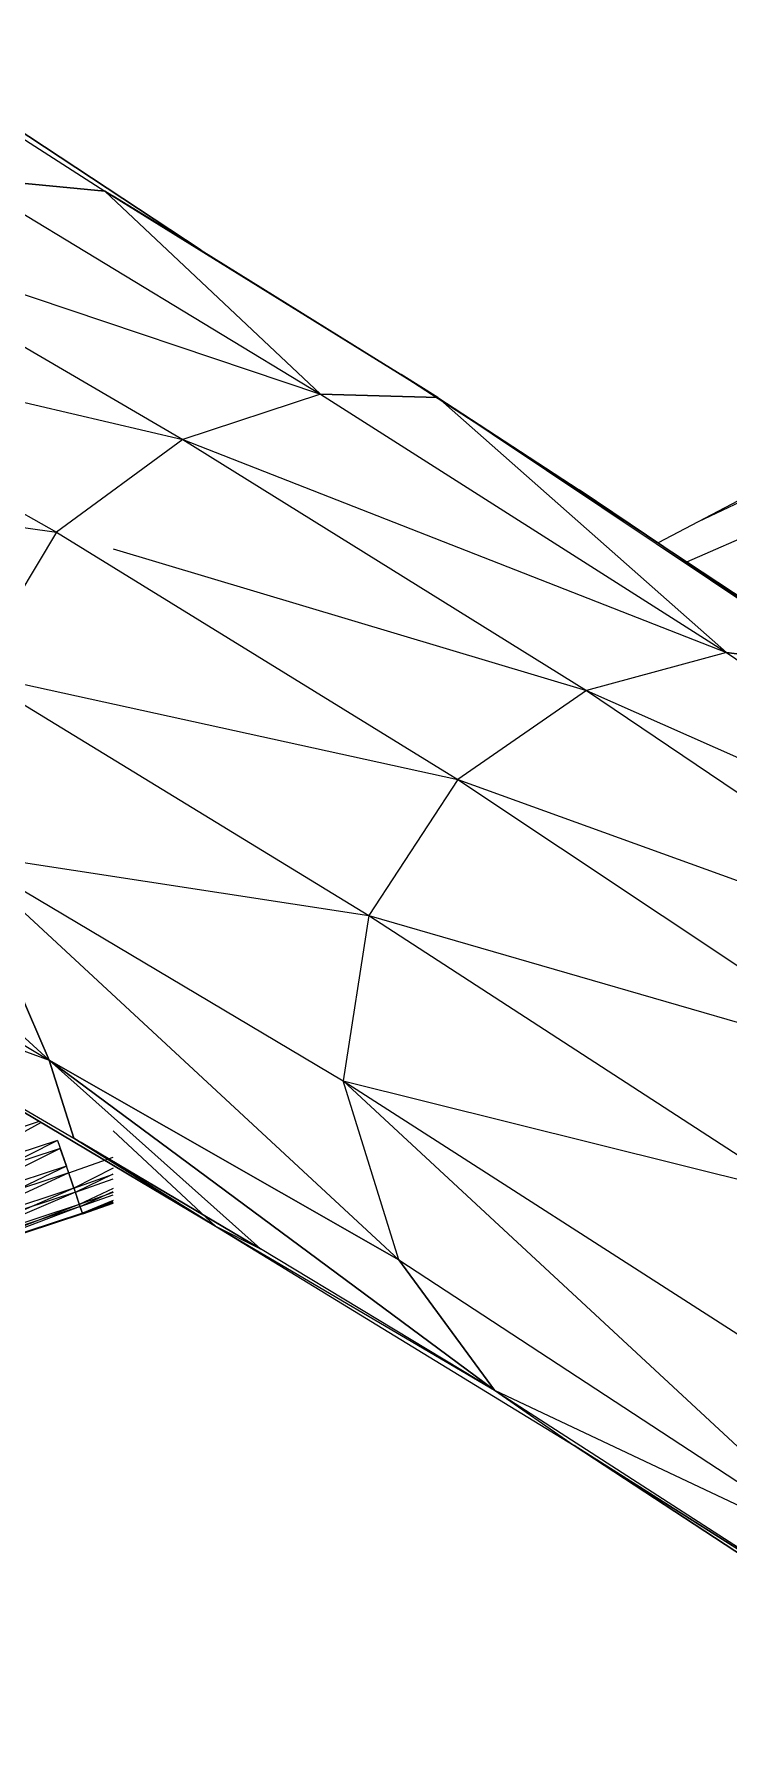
# Model space of a CAD drawing. Header units: millimetres. Extents: x -8591 to 7092, y -1621 to 14390.
# Drawn here: x -4379.9 to -4366.7, y 2507.75 to 2540.01 of the extents above; entities that cross this region are included whole.
import ezdxf

# ---------------------------------------------------------------- set-up
doc = ezdxf.new("R2010")
doc.units = ezdxf.units.MM
doc.layers.add('G-IMPT', color=8, linetype='Continuous', lineweight=9)
doc.layers.add('I-FURN', color=30, linetype='Continuous', lineweight=9)

# ---------------------------------------------------------------- blocks, each defined once
blk = doc.blocks.new('Artificial banana plant 1500mm - Family 4__C1-728657-Begane grond')
at = {"layer": 'G-IMPT'}
for p, q in [((27.862, -115.788), (34.212, -119.858)), ((27.862, -115.788), (34.212, -119.858)), ((30.652, -117.429), (36.042, -120.975)), ((36.042, -120.975), (30.652, -117.429)), ((31.522, -119.601), (34.212, -119.858)), ((31.522, -119.601), (38.312, -123.714)), ((34.212, -119.858), (31.522, -119.601)), ((34.212, -119.858), (31.522, -119.601)), ((31.522, -119.601), (38.312, -123.714)), ((40.542, -123.779), (34.212, -119.858)), ((34.212, -119.858), (38.312, -123.714)), ((34.212, -119.858), (38.312, -123.714)), ((34.212, -119.858), (40.542, -123.779)), ((34.212, -119.858), (38.312, -123.714)), ((34.212, -119.858), (40.542, -123.779)), ((36.042, -120.975), (34.366, -119.953)), ((34.366, -119.953), (36.042, -120.975)), ((34.366, -119.953), (36.042, -120.975)), ((28.692, -120.486), (38.312, -123.714)), ((28.692, -120.486), (35.692, -124.574)), ((28.692, -120.486), (38.312, -123.714)), ((28.692, -120.486), (35.692, -124.574)), ((28.692, -120.486), (38.312, -123.714)), ((28.692, -120.486), (35.692, -124.574)), ((36.042, -120.975), (39.842, -123.338)), ((36.042, -120.975), (39.842, -123.338)), ((26.252, -122.379), (35.692, -124.574)), ((26.252, -122.379), (33.292, -126.335)), ((26.252, -122.379), (35.692, -124.574)), ((26.252, -122.379), (33.292, -126.335)), ((26.252, -122.379), (35.692, -124.574)), ((26.252, -122.379), (33.292, -126.335)), ((51.572, -122.953), (44.73, -126.539)), ((39.842, -123.338), (40.542, -123.779)), ((39.842, -123.338), (43.232, -125.53)), ((39.842, -123.338), (43.092, -125.441)), ((40.542, -123.779), (39.842, -123.338)), ((39.842, -123.338), (43.232, -125.53)), ((39.842, -123.338), (43.092, -125.441)), ((38.312, -123.714), (35.692, -124.574)), ((38.312, -123.714), (35.692, -124.574)), ((38.312, -123.714), (35.692, -124.574)), ((40.542, -123.779), (38.312, -123.714)), ((38.312, -123.714), (46.032, -128.62)), ((38.312, -123.714), (40.542, -123.779)), ((38.312, -123.714), (40.542, -123.779)), ((38.312, -123.714), (46.032, -128.62)), ((40.542, -123.779), (46.032, -128.62)), ((40.542, -123.779), (43.232, -125.53)), ((40.542, -123.779), (46.032, -128.62)), ((40.542, -123.779), (48.362, -128.933)), ((40.542, -123.779), (48.362, -128.933)), ((40.542, -123.779), (49.842, -129.991)), ((40.542, -123.779), (43.232, -125.53)), ((40.542, -123.779), (46.032, -128.62)), ((35.692, -124.574), (33.292, -126.335)), ((35.692, -124.574), (33.292, -126.335)), ((35.692, -124.574), (33.292, -126.335)), ((35.692, -124.574), (46.032, -128.62)), ((35.692, -124.574), (43.372, -129.344)), ((35.692, -124.574), (46.032, -128.62)), ((35.692, -124.574), (43.372, -129.344)), ((35.692, -124.574), (46.032, -128.62)), ((35.692, -124.574), (43.372, -129.344)), ((25.24, -125.207), (33.292, -126.335)), ((25.24, -125.207), (33.292, -126.335)), ((25.24, -125.207), (33.292, -126.335)), ((45.5, -126.135), (47.042, -125.407)), ((43.232, -125.53), (49.842, -129.991)), ((49.842, -129.991), (43.232, -125.53)), ((33.292, -126.335), (31.682, -129.013)), ((33.292, -126.335), (31.682, -129.013)), ((33.292, -126.335), (31.682, -129.013)), ((33.292, -126.335), (40.922, -131.039)), ((33.292, -126.335), (40.922, -131.039)), ((33.292, -126.335), (40.922, -131.039)), ((45.278, -126.9), (46.732, -126.265)), ((34.366, -126.656), (43.372, -129.344)), ((34.366, -126.656), (43.372, -129.344)), ((34.366, -126.656), (43.372, -129.344)), ((46.032, -128.62), (43.372, -129.344)), ((46.032, -128.62), (43.372, -129.344)), ((46.032, -128.62), (43.372, -129.344)), ((46.032, -128.62), (48.362, -128.933)), ((46.032, -128.62), (54.052, -134.086)), ((48.362, -128.933), (46.032, -128.62)), ((48.362, -128.933), (46.032, -128.62)), ((46.032, -128.62), (54.052, -134.086)), ((25.24, -129.176), (33.152, -136.368)), ((25.24, -129.176), (33.152, -136.368)), ((31.682, -129.013), (40.922, -131.039)), ((31.682, -129.013), (39.232, -133.623)), ((31.682, -129.013), (40.922, -131.039)), ((31.682, -129.013), (39.232, -133.623)), ((31.682, -129.013), (40.922, -131.039)), ((31.682, -129.013), (39.232, -133.623)), ((43.372, -129.344), (40.922, -131.039)), ((43.372, -129.344), (40.922, -131.039)), ((43.372, -129.344), (40.922, -131.039)), ((43.372, -129.344), (54.052, -134.086)), ((43.372, -129.344), (51.552, -134.872)), ((43.372, -129.344), (54.052, -134.086)), ((43.372, -129.344), (51.552, -134.872)), ((43.372, -129.344), (54.052, -134.086)), ((43.372, -129.344), (51.552, -134.872)), ((40.922, -131.039), (39.232, -133.623)), ((40.922, -131.039), (39.232, -133.623)), ((40.922, -131.039), (39.232, -133.623)), ((40.922, -131.039), (51.552, -134.872)), ((40.922, -131.039), (49.092, -136.472)), ((40.922, -131.039), (51.552, -134.872)), ((40.922, -131.039), (49.092, -136.472)), ((40.922, -131.039), (51.552, -134.872)), ((40.922, -131.039), (49.092, -136.472)), ((25.662, -131.905), (33.152, -136.368)), ((25.662, -131.905), (33.152, -136.368)), ((31.442, -132.427), (39.802, -140.165)), ((31.442, -132.427), (39.232, -133.623)), ((33.152, -136.368), (31.442, -132.427)), ((31.442, -132.427), (39.802, -140.165)), ((31.442, -132.427), (39.232, -133.623)), ((31.442, -132.427), (39.802, -140.165)), ((31.442, -132.427), (33.152, -136.368)), ((31.442, -132.427), (39.232, -133.623)), ((31.442, -132.427), (38.742, -136.763)), ((31.442, -132.427), (38.742, -136.763)), ((39.232, -133.623), (38.742, -136.763)), ((39.232, -133.623), (38.742, -136.763)), ((39.232, -133.623), (38.742, -136.763)), ((39.232, -133.623), (49.092, -136.472)), ((39.232, -133.623), (47.392, -138.918)), ((39.232, -133.623), (49.092, -136.472)), ((39.232, -133.623), (47.392, -138.918)), ((39.232, -133.623), (49.092, -136.472)), ((39.232, -133.623), (47.392, -138.918)), ((27.632, -134.356), (33.152, -136.368)), ((27.632, -134.356), (33.622, -137.852)), ((27.632, -134.356), (33.622, -137.852)), ((27.632, -134.356), (33.152, -136.368)), ((29.492, -135.474), (36.312, -139.525)), ((36.312, -139.525), (29.492, -135.474)), ((36.312, -139.525), (29.492, -135.474)), ((33.152, -136.368), (39.802, -140.165)), ((33.152, -136.368), (41.622, -142.641)), ((33.152, -136.368), (33.622, -137.852)), ((33.152, -136.368), (37.172, -139.958)), ((41.622, -142.641), (33.152, -136.368)), ((39.802, -140.165), (33.152, -136.368)), ((33.622, -137.852), (33.152, -136.368)), ((41.622, -142.641), (33.152, -136.368)), ((39.802, -140.165), (33.152, -136.368)), ((33.152, -136.368), (37.172, -139.958)), ((39.802, -140.165), (38.742, -136.763)), ((38.742, -136.763), (47.392, -138.918)), ((38.742, -136.763), (47.072, -142.108)), ((38.742, -136.763), (48.692, -145.985)), ((39.802, -140.165), (38.742, -136.763)), ((38.742, -136.763), (47.392, -138.918)), ((38.742, -136.763), (47.072, -142.108)), ((39.802, -140.165), (38.742, -136.763)), ((38.742, -136.763), (47.392, -138.918)), ((38.742, -136.763), (47.072, -142.108)), ((38.742, -136.763), (48.692, -145.985)), ((32.96, -137.534), (29.942, -138.526)), ((32.96, -137.534), (29.942, -138.526)), ((32.998, -137.556), (30.132, -139.112)), ((32.998, -137.556), (30.132, -139.112)), ((34.366, -137.715), (36.312, -139.525)), ((34.366, -137.715), (36.312, -139.525)), ((33.312, -137.895), (30.082, -138.957)), ((33.312, -137.895), (30.082, -138.957)), ((33.312, -137.895), (30.232, -139.452)), ((33.312, -137.895), (30.232, -139.452)), ((33.312, -137.895), (33.482, -138.385)), ((33.312, -137.895), (33.482, -138.385)), ((33.622, -137.852), (36.312, -139.525)), ((33.622, -137.852), (37.172, -139.958)), ((33.622, -137.852), (33.762, -137.933)), ((36.312, -139.525), (33.622, -137.852)), ((33.622, -137.852), (37.172, -139.958)), ((33.622, -137.852), (33.762, -137.933)), ((36.312, -139.525), (33.622, -137.852)), ((37.172, -139.958), (33.762, -137.933)), ((36.312, -139.525), (33.762, -137.933)), ((37.172, -139.958), (33.762, -137.933)), ((36.312, -139.525), (33.762, -137.933)), ((33.362, -138.048), (30.132, -139.112)), ((33.362, -138.048), (30.132, -139.112)), ((33.362, -138.048), (30.272, -139.58)), ((33.362, -138.048), (30.272, -139.58)), ((33.522, -138.513), (33.362, -138.048)), ((33.522, -138.513), (33.362, -138.048)), ((33.522, -138.513), (34.366, -138.213)), ((33.522, -138.513), (34.366, -138.213)), ((33.482, -138.385), (30.232, -139.452)), ((33.482, -138.385), (30.232, -139.452)), ((33.522, -138.513), (30.272, -139.58)), ((33.522, -138.513), (30.272, -139.58)), ((33.482, -138.385), (30.372, -139.873)), ((33.482, -138.385), (30.372, -139.873)), ((33.522, -138.513), (30.392, -139.951)), ((33.522, -138.513), (30.392, -139.951)), ((33.622, -138.803), (33.482, -138.385)), ((33.622, -138.803), (33.482, -138.385)), ((33.652, -138.88), (33.522, -138.513)), ((33.652, -138.88), (33.522, -138.513)), ((34.366, -138.425), (33.622, -138.803)), ((34.366, -138.425), (33.622, -138.803)), ((33.622, -138.803), (34.366, -138.539)), ((33.622, -138.803), (34.366, -138.539)), ((33.652, -138.88), (34.366, -138.531)), ((33.652, -138.88), (34.366, -138.531)), ((33.652, -138.88), (34.366, -138.626)), ((33.652, -138.88), (34.366, -138.626)), ((33.622, -138.803), (30.372, -139.873)), ((33.622, -138.803), (30.372, -139.873)), ((33.652, -138.88), (30.392, -139.951)), ((33.652, -138.88), (30.392, -139.951)), ((33.622, -138.803), (30.462, -140.183)), ((33.622, -138.803), (30.462, -140.183)), ((33.652, -138.88), (30.482, -140.223)), ((33.652, -138.88), (30.482, -140.223)), ((33.622, -138.803), (33.722, -139.112)), ((33.622, -138.803), (33.722, -139.112)), ((33.742, -139.15), (33.652, -138.88)), ((33.742, -139.15), (33.652, -138.88)), ((34.366, -138.812), (33.722, -139.112)), ((34.366, -138.812), (33.722, -139.112)), ((34.366, -138.883), (33.722, -139.112)), ((34.366, -138.883), (33.722, -139.112)), ((33.742, -139.15), (34.366, -138.868)), ((33.742, -139.15), (34.366, -138.868)), ((33.742, -139.15), (34.366, -138.928)), ((33.742, -139.15), (34.366, -138.928)), ((33.722, -139.112), (30.462, -140.183)), ((33.722, -139.112), (30.462, -140.183)), ((33.742, -139.15), (30.482, -140.223)), ((33.742, -139.15), (30.482, -140.223)), ((33.722, -139.112), (30.522, -140.352)), ((33.722, -139.112), (30.522, -140.352)), ((33.742, -139.15), (30.522, -140.364)), ((33.742, -139.15), (30.522, -140.364)), ((33.782, -139.279), (30.522, -140.352)), ((33.782, -139.279), (30.522, -140.364)), ((33.782, -139.279), (30.522, -140.352)), ((33.782, -139.279), (30.522, -140.364)), ((33.792, -139.291), (30.522, -140.364)), ((33.792, -139.291), (30.522, -140.364)), ((33.782, -139.279), (33.722, -139.112)), ((33.782, -139.279), (33.722, -139.112)), ((33.792, -139.291), (33.742, -139.15)), ((33.792, -139.291), (33.742, -139.15)), ((34.366, -139.037), (33.782, -139.279)), ((34.366, -139.037), (33.782, -139.279)), ((33.782, -139.279), (34.366, -139.071)), ((33.782, -139.279), (34.366, -139.071)), ((33.782, -139.279), (33.792, -139.291)), ((33.782, -139.279), (33.792, -139.291)), ((33.792, -139.291), (34.366, -139.058)), ((33.792, -139.291), (34.366, -139.058)), ((34.366, -139.084), (33.792, -139.291)), ((34.366, -139.084), (33.792, -139.291)), ((33.792, -139.291), (34.366, -139.086)), ((33.792, -139.291), (34.366, -139.086)), ((36.312, -139.525), (43.132, -143.696)), ((36.312, -139.525), (41.622, -142.641)), ((36.312, -139.525), (37.172, -139.958)), ((36.312, -139.525), (43.132, -143.696)), ((36.312, -139.525), (41.622, -142.641)), ((36.312, -139.525), (37.172, -139.958)), ((41.622, -142.641), (37.172, -139.958)), ((41.622, -142.641), (37.172, -139.958)), ((39.802, -140.165), (41.622, -142.641)), ((39.802, -140.165), (48.692, -145.985)), ((41.622, -142.641), (39.802, -140.165)), ((41.622, -142.641), (39.802, -140.165)), ((39.802, -140.165), (48.692, -145.985)), ((41.622, -142.641), (43.132, -143.696)), ((41.622, -142.641), (48.692, -145.985)), ((41.622, -142.641), (48.832, -147.296)), ((41.622, -142.641), (48.832, -147.296)), ((41.622, -142.641), (43.132, -143.696)), ((41.622, -142.641), (48.692, -145.985)), ((43.132, -143.696), (48.832, -147.296)), ((43.132, -143.696), (51.422, -149.12)), ((51.422, -149.12), (43.132, -143.696)), ((48.832, -147.296), (43.132, -143.696)), ((51.422, -149.12), (43.132, -143.696)), ((48.832, -147.296), (43.132, -143.696))]:
    blk.add_line(p, q, dxfattribs=at)
blk = doc.blocks.new('Artificial banana plant 1500mm - Family 4__C2-728658-Begane grond')
blk.add_blockref('Artificial banana plant 1500mm - Family 4__C1-728657-Begane grond', (0, 0))
blk = doc.blocks.new('Artificial banana plant 1500mm - Family 4-728656-Begane grond')
blk.add_blockref('Artificial banana plant 1500mm - Family 4__C2-728658-Begane grond', (0, 0))
blk = doc.blocks.new('Artificial banana plant 1500mm - Ny märkning-728662-Begane grond')
blk.add_blockref('Artificial banana plant 1500mm - Family 4-728656-Begane grond', (0, 0))

msp = doc.modelspace()

# ---------------------------------------------------------------- block references
at = {"layer": 'I-FURN'}
msp.add_blockref('Artificial banana plant 1500mm - Ny märkning-728662-Begane grond', (-4412.758, 2656.875), dxfattribs=at)

doc.saveas('drawing.dxf')
